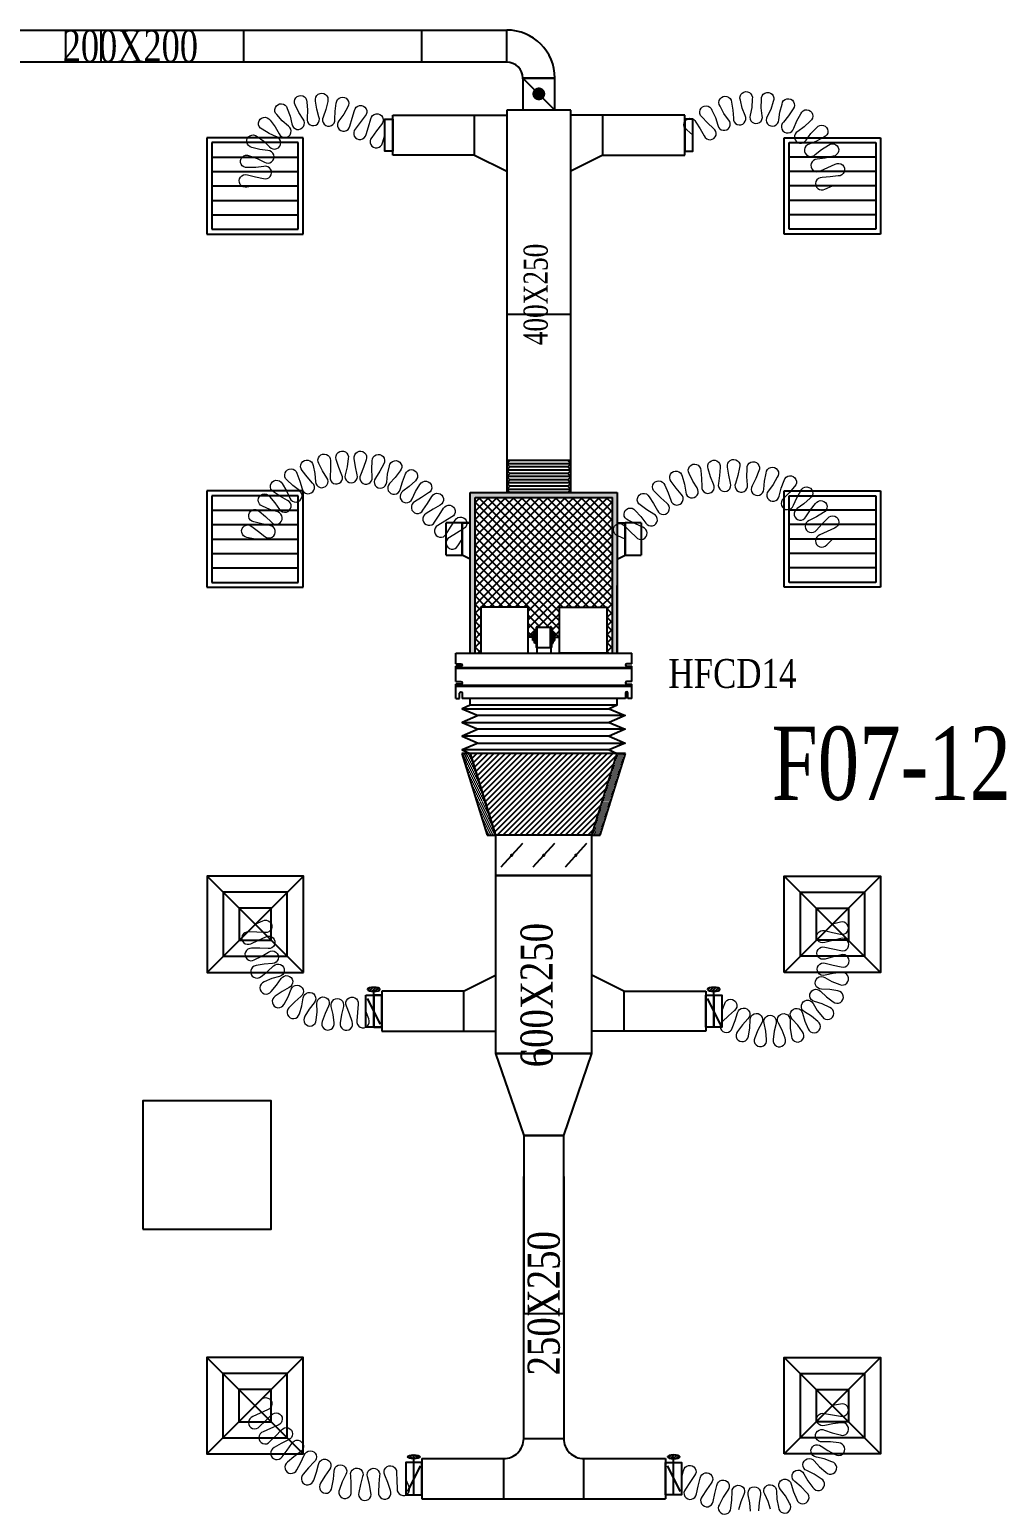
# Model space of a CAD drawing. Header units: metres. Extents: x 352651 to 1421851, y -87441 to -24441.
# Drawn here: x 939876 to 945967, y -66988 to -57785 of the extents above; entities that cross this region are included whole.
import ezdxf
from ezdxf.enums import TextEntityAlignment as Align

# ---------------------------------------------------------------- set-up
doc = ezdxf.new("R2010")
doc.units = ezdxf.units.M
doc.header["$LTSCALE"] = 300
doc.header["$MEASUREMENT"] = 0
for name, color, linetype in [('bat noi mem', 4, 'CONTINUOUS'), ('CUAGIO', 2, 'CONTINUOUS'), ('KT', 1, 'CONTINUOUS'), ('thiet bi', 11, 'CONTINUOUS'), ('vach', 6, 'CONTINUOUS')]:
    doc.layers.add(name, color=color, linetype=linetype)
doc.layers.add('noi mem', color=5, linetype='BATTING', lineweight=0)
doc.styles.add('PHU', font='vntimeh.shx', dxfattribs={"width": 0.8})
doc.styles.add('ROMANS', font='romans.shx', dxfattribs={"width": 0.75, "bigfont": 'romancvn.shx'})
doc.linetypes.add('BATTING', pattern='A,0.0001,-0.1,[134,ltypeshp.shx,S=0.1,R=0,X=-0.1,Y=0],-0.2,[134,ltypeshp.shx,S=0.1,R=180,X=0.1,Y=0],-0.1', length=0.4001)
pattern_1 = [(180, (1498750.941, -4848.227), (-6.25, 12.5), [0, -12.5])]

# ---------------------------------------------------------------- blocks, each defined once
blk = doc.blocks.new('cot1')
at = {"layer": 'vach'}
blk.add_lwpolyline([(-400, -400), (400, -400), (400, 400), (-400, 400)], close=True, dxfattribs=at)
blk = doc.blocks.new('SAD')
at = {"layer": 'CUAGIO', "color": 8}
for p, q in [((-300, -300), (300, 300)), ((300, -300), (-300, 300))]:
    blk.add_line(p, q, dxfattribs=at)
at = {"layer": 'CUAGIO'}
blk.add_lwpolyline([(300, -300), (300, 300), (-300, 300), (-300, -300)], close=True, dxfattribs=at)
at = {"layer": 'CUAGIO', "color": 8}
for points in [[(200, -200), (200, 200), (-200, 200), (-200, -200)], [(100, -100), (100, 100), (-100, 100), (-100, -100)]]:
    blk.add_lwpolyline(points, close=True, dxfattribs=at)
blk = doc.blocks.new('SAG')
at = {"layer": 'CUAGIO'}
for p, q in [((-300, 300), (-300, -300)), ((300, 300), (-300, 300)), ((300, -300), (300, 300)), ((-300, -300), (300, -300))]:
    blk.add_line(p, q, dxfattribs=at)
at = {"layer": 'CUAGIO', "color": 8}
for p, q in [((-270, 270), (-270, -270)), ((270, 270), (-270, 270)), ((-180, -270), (-180, 270)), ((-90, -270), (-90, 270)), ((0, -270), (0, 270)), ((90, -270), (90, 270)), ((180, -270), (180, 270)), ((270, -270), (270, 270)), ((-270, -270), (270, -270))]:
    blk.add_line(p, q, dxfattribs=at)
blk = doc.blocks.new('1-van gio D200')
at = {"layer": 'CUAGIO'}
h = blk.add_hatch(dxfattribs=at)
h.set_pattern_fill('ANSI31', color=256, scale=100, style=0)
edge = h.paths.add_edge_path()
edge.add_ellipse((486127, -58494), major_axis=(-38.1, 0), ratio=0.310482, start_angle=0, end_angle=360, ccw=False)
for p, q in [((486167, -58437.3), (486087.1, -58277.5)), ((486127, -58257.4), (486127, -58494))]:
    blk.add_line(p, q, dxfattribs=at)
at = {"layer": 'CUAGIO', "const_width": 3}
for points in [[(486127, -58457.4), (486177, -58457.4), (486177, -58257.4), (486077, -58257.4), (486077, -58457.4), (486127, -58457.4)], [(486167, -58437.3), (486087.1, -58277.5)], [(486127, -58257.4), (486127, -58494)]]:
    blk.add_lwpolyline(points, dxfattribs=at)
at = {"layer": 'CUAGIO'}
blk.add_lwpolyline([(486177, -58457.4), (486077, -58457.4), (486077, -58257.4), (486177, -58257.4)], close=True, dxfattribs=at)
at = {"layer": 'CUAGIO', "const_width": 5.35}
blk.add_lwpolyline([(486130.7, -58357.4, -1), (486123.3, -58357.4, -1)], format="xyb", close=True, dxfattribs=at)
at = {"layer": 'CUAGIO', "extrusion": (0, 0, -1)}
blk.add_ellipse((486127, -58494), major_axis=(-38.1, 0), ratio=0.310482, start_param=-1.570796, end_param=4.712389, dxfattribs=at)

msp = doc.modelspace()

# ---------------------------------------------------------------- hatches: boundary and pattern name
at = {"layer": 'CUAGIO'}
h = msp.add_hatch(dxfattribs=at)
h.set_pattern_fill('DOTS', color=2, scale=200, style=0)
h.set_pattern_definition([(0, (344545.287, -31132.81), (6.25, 12.5), [0, -12.5])])
h.paths.add_polyline_path([(943510.1, -60700.3), (943510.1, -61670.3), (943540.1, -61670.3), (943540.1, -60670.3), (942624.1, -60670.3), (942624.1, -61670.3), (942654.1, -61670.3), (942654.1, -60700.3)])
at = {"layer": 'CUAGIO', "ltscale": 1.5}
h = msp.add_hatch(dxfattribs=at)
h.set_pattern_fill('ANSI37', color=9, scale=300, style=0)
h.set_pattern_definition([(45, (391960.247, -1069.766), (-26.5165043, 26.5165043), []), (135, (391960.247, -1069.766), (-26.5165043, -26.5165043), [])])
h.paths.add_polyline_path([(942985.3, -61384.3), (942985.3, -61571.7), (943014.7, -61571.7), (943014.7, -61551.5), (943025.3, -61551.5), (943025.3, -61535.7), (943035.2, -61535.7), (943035.2, -61510.8, -1), (943041.7, -61508.7), (943124, -61508.7, -1), (943130.5, -61510.8), (943130.5, -61535.7), (943140.4, -61535.7), (943140.4, -61551.5), (943150.9, -61551.5), (943150.9, -61571.7), (943180.3, -61571.7), (943180.3, -61384.3), (943475.3, -61384.3), (943475.3, -61670.3), (943510.1, -61670.3), (943510.1, -60700.3), (942654.1, -60700.3), (942654.1, -61670.3), (942690.3, -61670.3), (942690.3, -61384.3)])
at = {"layer": 'CUAGIO'}
h = msp.add_hatch(dxfattribs=at)
h.set_pattern_fill('DOTS', color=2, scale=200, angle=180, style=0)
h.set_pattern_definition(pattern_1)
h.paths.add_polyline_path([(942782.1, -62805.3), (942729.8, -62805.3), (942571.8, -62295.3), (942624.1, -62295.3)])
h = msp.add_hatch(dxfattribs=at)
h.set_pattern_fill('ANSI31', color=256, scale=200, style=0)
h.set_pattern_definition([(45, (85841.88, -88621.382), (-17.6776695, 17.6776695), [])])
h.paths.add_polyline_path([(942624.1, -62295.3), (942782.1, -62805.3), (943382.1, -62805.3), (943540.1, -62295.3)])
h = msp.add_hatch(dxfattribs=at)
h.set_pattern_fill('DOTS', color=2, scale=200, angle=180, style=0)
h.set_pattern_definition(pattern_1)
h.paths.add_polyline_path([(943434.5, -62805.3), (943382.1, -62805.3), (943540.1, -62295.3), (943592.5, -62295.3)])

# ---------------------------------------------------------------- linework, layer by layer
at = {"layer": 'bat noi mem'}
for p, q in [((943251.5, -60470.3), (942851.5, -60470.3)), ((942871.5, -60470.3), (942851.5, -60490.3)), ((943251.5, -60490.3), (942851.5, -60490.3)), ((942851.5, -60490.3), (942871.5, -60510.3)), ((942871.5, -60510.3), (942851.5, -60530.3)), ((943251.5, -60530.3), (942851.5, -60530.3)), ((942851.5, -60530.3), (942871.5, -60550.3)), ((942871.5, -60550.3), (942851.5, -60570.3)), ((943231.5, -60510.3), (942871.5, -60510.3)), ((943231.5, -60550.3), (942871.5, -60550.3)), ((943231.5, -60470.3), (943251.5, -60490.3)), ((943251.5, -60490.3), (943231.5, -60510.3)), ((943231.5, -60510.3), (943251.5, -60530.3)), ((943251.5, -60530.3), (943231.5, -60550.3)), ((943231.5, -60550.3), (943251.5, -60570.3)), ((943251.5, -60570.3), (942851.5, -60570.3)), ((942851.5, -60570.3), (942871.5, -60590.3)), ((942871.5, -60590.3), (942851.5, -60610.3)), ((943251.5, -60610.3), (942851.5, -60610.3)), ((942851.5, -60610.3), (942871.5, -60630.3)), ((942871.5, -60630.3), (942851.5, -60650.3)), ((943231.5, -60590.3), (942871.5, -60590.3)), ((943231.5, -60630.3), (942871.5, -60630.3)), ((943251.5, -60570.3), (943231.5, -60590.3)), ((943231.5, -60590.3), (943251.5, -60610.3)), ((943251.5, -60610.3), (943231.5, -60630.3)), ((943231.5, -60630.3), (943251.5, -60650.3)), ((943251.5, -60650.3), (942851.5, -60650.3)), ((942851.5, -60650.3), (942871.5, -60670.3)), ((943231.5, -60670.3), (942871.5, -60670.3)), ((943251.5, -60650.3), (943231.5, -60670.3)), ((942574.1, -62016.7), (943490.1, -62016.7)), ((942574.1, -62102.4), (943490.1, -62102.4)), ((943590.1, -62059.5), (942674.1, -62059.5)), ((943490.1, -62188.1), (942574.1, -62188.1)), ((943590.1, -62145.3), (942674.1, -62145.3)), ((943490.1, -62273.8), (942574.1, -62273.8)), ((943540.1, -62295.3), (942624.1, -62295.3)), ((942674.1, -62231), (943590.1, -62231))]:
    msp.add_line(p, q, dxfattribs=at)
for points in [[(942624.1, -61995.3), (942574.1, -62016.7), (942674.1, -62059.5), (942574.1, -62102.4), (942674.1, -62145.3), (942574.1, -62188.1), (942674.1, -62231), (942574.1, -62273.8), (942624.1, -62295.3)], [(943540.1, -61995.3), (943490.1, -62016.7), (943590.1, -62059.5), (943490.1, -62102.4), (943590.1, -62145.3), (943490.1, -62188.1), (943590.1, -62231), (943490.1, -62273.8), (943540.1, -62295.3)]]:
    msp.add_lwpolyline(points, dxfattribs=at)
at = {"layer": 'CUAGIO'}
for p, q in [((936769.6, -57788.1), (942851.5, -57788.1)), ((940099.6, -57788.1), (940099.6, -57988.1)), ((940321.5, -57788.1), (940321.5, -57988.1)), ((941209.6, -57788.1), (941209.6, -57988.1)), ((942319.6, -57788.1), (942319.6, -57988.1)), ((942851.5, -57988.1), (942851.5, -57788.1)), ((942851.5, -57988.1), (931929.4, -57988.1)), ((943151.5, -58088.1), (942951.5, -58088.1)), ((942951.5, -58088.1), (943151.5, -58287.8)), ((942951.5, -58092.1), (942951.5, -58088.1)), ((942951.5, -58088.1), (943151.5, -58088.1)), ((942951.5, -58092.1), (942951.5, -58287.8)), ((943151.5, -58287.8), (943151.5, -58088.8)), ((942141.5, -58567.7), (942141.5, -58317.7)), ((942141.5, -58317.7), (942851.5, -58317.7)), ((942151.5, -58317.7), (942851.5, -58317.7)), ((942651.5, -58567.7), (942651.5, -58317.7)), ((942651.5, -58567.7), (942651.5, -58317.7)), ((942851.5, -58287.8), (942851.5, -60670.3)), ((943251.5, -58287.8), (942851.5, -58287.8)), ((943151.5, -58287.8), (942951.5, -58287.8)), ((943251.5, -60670.3), (943251.5, -58287.8)), ((943951.4, -58317.7), (943251.5, -58317.7)), ((943961.4, -58317.7), (943251.5, -58317.7)), ((943451.5, -58567.7), (943451.5, -58317.7)), ((943451.5, -58567.7), (943451.5, -58317.7)), ((943961.4, -58567.7), (943961.4, -58317.7)), ((942651.5, -58567.7), (942141.5, -58567.7)), ((942651.5, -58567.7), (942151.5, -58567.7)), ((942651.5, -58567.7), (942851.5, -58667.7)), ((942651.5, -58567.7), (942851.5, -58667.7)), ((943451.5, -58567.7), (943251.5, -58667.7)), ((943451.5, -58567.7), (943251.5, -58667.7)), ((943451.5, -58567.7), (943951.4, -58567.7)), ((943451.5, -58567.7), (943961.4, -58567.7)), ((943251.5, -59560.3), (942851.5, -59560.3)), ((943151.5, -59560.3), (942951.5, -59560.3)), ((942654.1, -61670.3), (942654.1, -60700.3)), ((943510.1, -61670.3), (943510.1, -60700.3)), ((942474.4, -61059.6), (942474.4, -60859.6)), ((942574.1, -60859.6), (942474.4, -60859.6)), ((942574.1, -61059.6), (942574.1, -60859.6)), ((942574.1, -60859.6), (942574.1, -61059.6)), ((943590.1, -60859.6), (943590.1, -61059.6)), ((943590.1, -60859.6), (943590.1, -61059.6)), ((943590.1, -61059.6), (943590.1, -60859.6)), ((943689.8, -60859.6), (943689.8, -61059.6)), ((943590.1, -61059.6), (943689.8, -61059.6)), ((943540.1, -61670.3), (943540.1, -61248.9)), ((942949.1, -62856), (942815.2, -63004.6)), ((943149.1, -62856), (943015.2, -63004.6)), ((943349.1, -62856), (943215.2, -63004.6)), ((943382.1, -63055.3), (942782.1, -63055.3)), ((942582.1, -63777.1), (942782.1, -63677.1)), ((943582.1, -63777.1), (943382.1, -63677.1)), ((942582.1, -63777.1), (942072.1, -63777.1)), ((942072.1, -63777.1), (942072.1, -64027.1)), ((942582.1, -63777.1), (942582.1, -64027.1)), ((943582.1, -63777.1), (944092.1, -63777.1)), ((943582.1, -63777.1), (943582.1, -64027.1)), ((944092.1, -63777.1), (944092.1, -64027.1)), ((942072.1, -64027.1), (942782.1, -64027.1)), ((944092.1, -64027.1), (943382.1, -64027.1)), ((942957.2, -66564.8), (943207.2, -66564.8)), ((942322.2, -66689.8), (942322.2, -66939.8)), ((942832.2, -66689.8), (942832.2, -66939.8)), ((943332.2, -66939.8), (943332.2, -66689.8)), ((943842.2, -66689.8), (943842.2, -66939.8))]:
    msp.add_line(p, q, dxfattribs=at)
at = {"layer": 'CUAGIO', "color": 2}
for p, q in [((942624.1, -61670.3), (942624.1, -60670.3)), ((942624.1, -60670.3), (943540.1, -60670.3)), ((942654.1, -60700.3), (943510.1, -60700.3)), ((943540.1, -60670.3), (943540.1, -61670.3)), ((943592.5, -62295.3), (942571.8, -62295.3)), ((943540.1, -62295.3), (943592.5, -62295.3)), ((942729.8, -62805.3), (942782.1, -62805.3)), ((943366.7, -62805.3), (942797.6, -62805.3)), ((943382.1, -62805.3), (943434.5, -62805.3))]:
    msp.add_line(p, q, dxfattribs=at)
at = {"layer": 'CUAGIO', "ltscale": 1.5}
msp.add_line((942322.2, -66939.8), (943842.2, -66939.8), dxfattribs=at)
at = {"layer": 'CUAGIO'}
for points, const_width in [([(943031.5, -58185.8, 1), (943071.5, -58185.8, 1)], 40), ([(942877.1, -62930.3, -1), (942887.1, -62930.3, -1)], 10), ([(943077.1, -62930.3, -1), (943087.1, -62930.3, -1)], 10), ([(943277.1, -62930.3, -1), (943287.1, -62930.3, -1)], 10)]:
    msp.add_lwpolyline(points, format="xyb", close=True, dxfattribs=dict(at, const_width=const_width))
for points in [[(942141.5, -58542.7), (942091.5, -58542.7), (942091.5, -58342.7), (942141.5, -58342.7)], [(943961.4, -58542.7), (944011.4, -58542.7), (944011.4, -58342.7), (943961.4, -58342.7)], [(942782.1, -63055.3), (943382.1, -63055.3), (943382.1, -62805.3), (942782.1, -62805.3)], [(942072.1, -63802.1), (942022.1, -63802.1), (942022.1, -64002.1), (942072.1, -64002.1)], [(944092.1, -63802.1), (944142.1, -63802.1), (944142.1, -64002.1), (944092.1, -64002.1)], [(943382.1, -64165.3), (942782.1, -64165.3), (942957.1, -64675.3), (943207.1, -64675.3)], [(942957.1, -64675.3), (942957.1, -65785.3), (943207.1, -65785.3), (943207.1, -64675.3)]]:
    msp.add_lwpolyline(points, close=True, dxfattribs=at)
for points in [[(942624.1, -60859.6), (942574.1, -60859.6)], [(942574.1, -60859.6), (942624.1, -60859.6)], [(943540.1, -60859.6), (943590.1, -60859.6)], [(943540.1, -60859.6), (943590.1, -60859.6)], [(943689.8, -60859.6), (943590.1, -60859.6)], [(942474.4, -61059.6), (942574.1, -61059.6)], [(942624.1, -61084.8), (942574.1, -61059.6)], [(943540.1, -61084.8), (943590.1, -61059.6)], [(942571.8, -62295.3), (942729.8, -62805.3)], [(943382.1, -62805.3), (943540.1, -62295.3), (942624.1, -62295.3), (942782.1, -62805.3)], [(943434.5, -62805.3), (943592.5, -62295.3)]]:
    msp.add_lwpolyline(points, dxfattribs=at)
at = {"layer": 'CUAGIO', "color": 2}
msp.add_lwpolyline([(942782.1, -64165.3), (943382.1, -64165.3), (943382.1, -63055.3), (942782.1, -63055.3)], close=True, dxfattribs=at)
at = {"layer": 'CUAGIO'}
for points in [[(942322.2, -66689.8), (942832.2, -66689.8, 0.414214), (942957.2, -66564.8), (942957.2, -64932.6)], [(943207.2, -64932.6), (943207.2, -66564.8, 0.414214), (943332.2, -66689.8), (943842.2, -66689.8)]]:
    msp.add_lwpolyline(points, format="xyb", dxfattribs=at)
for radius in [300, 100]:
    msp.add_arc((942851.5, -58088.1), radius, 0, 90, dxfattribs=at)
at = {"layer": 'noi mem', "linetype": 'ByBlock', "ltscale": 1.5}
for points in [[(941282.1, -58759.6), (941231.8, -58766.2, -1.333333), (941235, -58691.3), (941284.6, -58702.1), (941334, -58713.3, 1.333333), (941337.5, -58638.3), (941287.3, -58644.7), (941235.5, -58645.6, -1.333333), (941247, -58571.5), (941296.1, -58588), (941340.3, -58610.8, 1.333333), (941362.3, -58539.1), (941312.9, -58533.1), (941263.1, -58519.1, -1.333333), (941295.3, -58451.4), (941337.6, -58481.3), (941373.4, -58515.8, 1.333333), (941415.1, -58453.5), (941369.5, -58433.5), (941325.8, -58405.8, -1.333333), (941376.1, -58350.2), (941408.1, -58391), (941432.4, -58434.3, 1.333333), (941490.3, -58386.5), (941452.3, -58354.4), (941418.4, -58315.3, -1.333333), (941482.5, -58276.4), (941501.5, -58324.6), (941512.4, -58373.2, 1.333333), (941581.5, -58344), (941554.4, -58302.3), (941533, -58255.1, -1.333333), (941605.6, -58236.3), (941609.9, -58287.9), (941606.5, -58337.5, 1.333333), (941681, -58329.5), (941667, -58281.7), (941660.2, -58230.4, -1.333333), (941735.1, -58233.2), (941724.4, -58283.9), (941706.9, -58330.4, 1.333333), (941780.6, -58344.1), (941780.9, -58294.3), (941789, -58243.2, -1.333333), (941860, -58267.4), (941835.2, -58312.8), (941805.6, -58353.5, 1.333333), (941873, -58386.4), (941886.8, -58338.1), (941901.8, -58289.6, -1.333333), (941968.6, -58323.7), (941938, -58364.2), (941907.5, -58404.8, 1.333333), (941974.2, -58438.9), (941989.2, -58390.4), (942004.1, -58341.9, -1.333333), (942070.9, -58376), (942040.4, -58416.5), (942009.8, -58457.1, 1.333333), (942076.6, -58491.2), (942091.5, -58442.7)], [(944011.4, -58442.7), (943973.5, -58409.1, -1.333333), (944031.3, -58361.3), (944057.2, -58404.7), (944082.8, -58448.1, 1.333333), (944140.8, -58400.6), (944103.3, -58367), (944068.5, -58329, -1.333333), (944130.8, -58287.3), (944152.7, -58333.9), (944167.7, -58381.3, 1.333333), (944234.8, -58347.7), (944205.9, -58307.3), (944181.6, -58261.9, -1.333333), (944252.4, -58237), (944262, -58287.6), (944264.7, -58337.2, 1.333333), (944338, -58321.5), (944320.1, -58275.1), (944308, -58225, -1.333333), (944382.7, -58218.6), (944379.3, -58270), (944369.6, -58318.7, 1.333333), (944444.6, -58321.7), (944438.7, -58272.4), (944439.5, -58220.9, -1.333333), (944513.4, -58233.2), (944497.4, -58282.2), (944475.8, -58326.9, 1.333333), (944547.7, -58348.5), (944554.3, -58299.3), (944567.9, -58249.5, -1.333333), (944636.4, -58279.9), (944608.7, -58323.4), (944576.7, -58361.3, 1.333333), (944640.9, -58400.1), (944659.6, -58354.1), (944685.1, -58309.3, -1.333333), (944743.9, -58355.8), (944706.2, -58391), (944665.8, -58419.8, 1.333333), (944718.3, -58473.3), (944747.9, -58433.4), (944783.7, -58396.4, -1.333333), (944829.1, -58456.1), (944783.9, -58480.7), (944737.5, -58498.6, 1.333333), (944775.1, -58563.5), (944813.7, -58532.2), (944857.6, -58505.3, -1.333333), (944886.7, -58574.4), (944836.7, -58587), (944787.3, -58593, 1.333333), (944807.8, -58665.2), (944853.1, -58644.2), (944899.6, -58624.4, -1.333333), (944918, -58697.2), (944867.6, -58701.9), (944817.2, -58706.6, 1.333333), (944835.6, -58779.3), (944882.1, -58759.6)], [(941282.1, -60959.6), (941231.8, -60949.7, -1.333333), (941262.5, -60881.3), (941303.4, -60912.3), (941344.2, -60943.4, 1.333333), (941375, -60875), (941324.6, -60865.1), (941274.3, -60852.5, -1.333333), (941308.3, -60785.7), (941348.1, -60819), (941383.9, -60854.9, 1.333333), (941423.5, -60791.2), (941375.4, -60775), (941327.9, -60754.1, -1.333333), (941372.8, -60694), (941406.3, -60733.5), (941435.6, -60775, 1.333333), (941485.4, -60719), (941440.7, -60694.8), (941397.5, -60666.2, -1.333333), (941451.8, -60614.5), (941478.2, -60659.2), (941500, -60705.1, 1.333333), (941558.6, -60658.2), (941518.7, -60626.9), (941480.9, -60591.3, -1.333333), (941543.2, -60549.6), (941561.7, -60598.1), (941575.4, -60647, 1.333333), (941641.1, -60610.8), (941607, -60573.1), (941575.8, -60531.6, -1.333333), (941644.3, -60501.1), (941654.3, -60552), (941659.5, -60602.5, 1.333333), (941730.4, -60577.9), (941703.2, -60535), (941679.5, -60488.9, -1.333333), (941752.2, -60470.4), (941753.4, -60522.3), (941750, -60573, 1.333333), (941824, -60560.7), (941804.4, -60513.8), (941788.9, -60464.4, -1.333333), (941863.6, -60458.5), (941856, -60509.8), (941844.1, -60559.1, 1.333333), (941919.1, -60559.6), (941907.8, -60510.1), (941900.8, -60458.7, -1.333333), (941975.5, -60465.6), (941959.3, -60514.8), (941939.2, -60561.5, 1.333333), (942013, -60574.7), (942010.3, -60523.9), (942012.1, -60472.1, -1.333333), (942084.6, -60491.5), (942060.3, -60537.3), (942032.5, -60579.9, 1.333333), (942103.1, -60605.4), (942109, -60554.9), (942119.6, -60504.2, -1.333333), (942187.7, -60535.6), (942156, -60576.6), (942121.4, -60613.8, 1.333333), (942186.6, -60650.9), (942201, -60602.2), (942220, -60553.9, -1.333333), (942281.8, -60596.4), (942243.6, -60631.5), (942203.3, -60662.4, 1.333333), (942261.2, -60709.9), (942283.6, -60664.3), (942310.5, -60620, -1.333333), (942364.3, -60672.3), (942320.8, -60700.4), (942276.9, -60727.1, 1.333333), (942329.3, -60780.7), (942357, -60737.4), (942384.6, -60694.2, -1.333333), (942437, -60747.8), (942393.2, -60774.4), (942349.3, -60801.1, 1.333333), (942401.7, -60854.7), (942429.4, -60811.5), (942457, -60768.2, -1.333333), (942509.4, -60821.8), (942465.6, -60848.5), (942421.7, -60875.1, 1.333333), (942474.1, -60928.8), (942501.7, -60885.5), (942529.4, -60842.3, -1.333333), (942581.8, -60895.9), (942537.9, -60922.5), (942494.1, -60949.2, 1.333333), (942546.5, -61002.8), (942574.1, -60959.6)], [(943590.1, -60959.6), (943543.6, -60939.2, -1.333333), (943585.4, -60877), (943621.8, -60912.4), (943658.1, -60947.8, 1.333333), (943700.1, -60885.7), (943653.6, -60865.3), (943607.8, -60841.9, -1.333333), (943653.3, -60782.2), (943688, -60820), (943718.8, -60859.8, 1.333333), (943768.8, -60803.9), (943725.9, -60777.7), (943684.5, -60747.3, -1.333333), (943738.8, -60695.7), (943767.1, -60738.6), (943791.1, -60782.7, 1.333333), (943849.4, -60735.6), (943811.3, -60702.8), (943775.2, -60666.2, -1.333333), (943837.1, -60623.9), (943858.2, -60670.8), (943874.8, -60718.2, 1.333333), (943939.9, -60680.9), (943907.5, -60642.6), (943877.7, -60600.7, -1.333333), (943945.6, -60568.7), (943958.9, -60618.4), (943967.8, -60667.8, 1.333333), (944038, -60641.4), (944012.1, -60598.4), (943989.4, -60552.3, -1.333333), (944061.5, -60531.6), (944066.7, -60582.7), (944067.6, -60633, 1.333333), (944141.1, -60618.1), (944122.4, -60571.5), (944107.4, -60522.3, -1.333333), (944181.8, -60513.4), (944178.8, -60564.7), (944171.7, -60614.5, 1.333333), (944246.6, -60611.5), (944235.6, -60562.5), (944228.6, -60511.6, -1.333333), (944303.5, -60514.7), (944292.4, -60564.8), (944277.4, -60612.8, 1.333333), (944351.8, -60621.9), (944348.8, -60571.7), (944350, -60520.3, -1.333333), (944423.5, -60535.3), (944404.4, -60583), (944382, -60628, 1.333333), (944454, -60648.8), (944459, -60598.8), (944468.4, -60548.3, -1.333333), (944538.6, -60574.8), (944512.2, -60618.9), (944482.8, -60659.7, 1.333333), (944550.6, -60691.8), (944563.5, -60643.2), (944580.9, -60594.8, -1.333333), (944645.9, -60632.2), (944612.8, -60671.5), (944577.3, -60707.1, 1.333333), (944639.1, -60749.6), (944659.6, -60703.7), (944684.5, -60658.7, -1.333333), (944742.7, -60706), (944703.7, -60739.5), (944663, -60769, 1.333333), (944717.3, -60820.8), (944744.8, -60778.7), (944776.5, -60738.3, -1.333333), (944826.5, -60794.2), (944782.7, -60821.1), (944737.8, -60843.7, 1.333333), (944783.1, -60903.5), (944817, -60866.4), (944852.8, -60830.3, -1.333333), (944895.7, -60891.8), (944849.6, -60913), (944803.4, -60934.2, 1.333333), (944846.4, -60995.7), (944882.1, -60959.6)], [(941283.5, -63359.6), (941330.3, -63338.2, -1.333333), (941344.7, -63411.8), (941293.3, -63409.7), (941241.9, -63407.5, 1.333333), (941256.3, -63481.1), (941303.1, -63459.8), (941349.9, -63438.4, -1.333333), (941364.3, -63512), (941312.9, -63509.9), (941261, -63509.2, 1.333333), (941277.3, -63582.4), (941324, -63559.7), (941367.1, -63532.9, -1.333333), (941390.6, -63604.1), (941340, -63608.2), (941288.8, -63618, 1.333333), (941319.5, -63686.4), (941360.8, -63654.8), (941397.5, -63619.6, -1.333333), (941435.1, -63684.5), (941386.4, -63698.9), (941338.4, -63719, 1.333333), (941382.6, -63779.7), (941416.5, -63740.2), (941445.1, -63698.3, -1.333333), (941495.3, -63754), (941450.6, -63778.1), (941407.8, -63807.7, 1.333333), (941463.4, -63858), (941488.5, -63812.3), (941507.9, -63765.4, -1.333333), (941568.5, -63809.7), (941529.7, -63842.4), (941493.9, -63880.2, 1.333333), (941558.7, -63917.9), (941573.8, -63868.1), (941583.2, -63818.2, -1.333333), (941651.5, -63849), (941620.3, -63889.1), (941593, -63933.4, 1.333333), (941664.2, -63957), (941668.8, -63905.1), (941667.7, -63854.4, -1.333333), (941740.9, -63870.5), (941718.6, -63916.1), (941701, -63965.1, 1.333333), (941775.5, -63973.5), (941769.3, -63921.8), (941757.8, -63872.4, -1.333333), (941832.8, -63873.1), (941820.4, -63922.3), (941813.2, -63973.9, 1.333333), (941887.9, -63966.8), (941871.2, -63917.5), (941851.8, -63869.8, -1.333333), (941926, -63858.6), (941921.7, -63909.8), (941917.3, -63961, 1.333333), (941991.5, -63949.8), (941972.1, -63902.1)], [(944192.1, -63902.1), (944210.6, -63854.1, -1.333333), (944272.4, -63896.6), (944234.3, -63931), (944196.1, -63965.5, 1.333333), (944258, -64007.9), (944276.4, -63959.9), (944291, -63911.5, -1.333333), (944355.7, -63949.4), (944320.5, -63985.7), (944289.7, -64027.9, 1.333333), (944358.8, -64057.1), (944367.5, -64005.6), (944369, -63955, -1.333333), (944441.3, -63975), (944416.7, -64019.2), (944397.9, -64067.9, 1.333333), (944472.1, -64078.2), (944467.3, -64026.2), (944455.7, -63977, -1.333333), (944530.7, -63977.6), (944518.4, -64026.6), (944512.7, -64078.5, 1.333333), (944587.1, -64069.4), (944569, -64020.4), (944545.1, -63975.8, -1.333333), (944617.7, -63957), (944618.5, -64007.6), (944626.4, -64059.2, 1.333333), (944695.9, -64031.1), (944665.8, -63988.5), (944631.2, -63951.5, -1.333333), (944696.5, -63914.6), (944710.3, -63963.3), (944731.3, -64011.1, 1.333333), (944791.2, -63966.1), (944751.1, -63932.6), (944708.1, -63905.9, -1.333333), (944761.6, -63853.4), (944787.5, -63896.9), (944820.1, -63937.7, 1.333333), (944866.4, -63878.6), (944819, -63856.7), (944770.6, -63842, -1.333333), (944808.8, -63777.4), (944845, -63812.7), (944887, -63843.7, 1.333333), (944916.5, -63774.7), (944865, -63765.8), (944814.5, -63764.1, -1.333333), (944834.7, -63691.8), (944878.8, -63716.6), (944927.4, -63735.7, 1.333333), (944938, -63661.4), (944886, -63666.1), (944836.5, -63677.2, -1.333333), (944837.8, -63602.2), (944886.9, -63615), (944937.1, -63626, 1.333333), (944935.7, -63551), (944885.9, -63563.9), (944836.1, -63576.8, -1.333333), (944834.8, -63501.8), (944885, -63512.8), (944935.2, -63523.9, 1.333333), (944933.8, -63448.9), (944884, -63461.7), (944834.3, -63474.6, -1.333333), (944832.9, -63399.6), (944883.1, -63410.7), (944933.3, -63421.7, 1.333333), (944931.9, -63346.7), (944882.1, -63359.6)], [(941282.1, -66359.6), (941318.4, -66324, -1.333333), (941360.8, -66385.8), (941314.5, -66406.8), (941268.2, -66427.7, 1.333333), (941310.6, -66489.6), (941346.9, -66454), (941383.1, -66418.4, -1.333333), (941425.5, -66480.3), (941379.2, -66501.2), (941333, -66522.2, 1.333333), (941375.4, -66584), (941411.6, -66548.5), (941446.1, -66512, -1.333333), (941490.6, -66572.4), (941445.5, -66594.6), (941401.5, -66621.1, 1.333333), (941450.8, -66677.6), (941483.1, -66637.7), (941511.1, -66596, -1.333333), (941565, -66648.2), (941524.2, -66677.5), (941485.3, -66711, 1.333333), (941543.3, -66758.6), (941568.5, -66713.8), (941589.2, -66668.1, -1.333333), (941651, -66710.6), (941615.6, -66746.2), (941582.8, -66785.8, 1.333333), (941647.9, -66823), (941665.3, -66774.6), (941678.1, -66726.1, -1.333333), (941746.1, -66757.8), (941717.2, -66798.8), (941691.4, -66843.2, 1.333333), (941761.8, -66869.1), (941770.9, -66818.5), (941775.5, -66768.5, -1.333333), (941847.8, -66788.4), (941826.1, -66833.7), (941808.1, -66881.8, 1.333333), (941881.8, -66895.6), (941882.4, -66844.2), (941878.5, -66794.2, -1.333333), (941953.1, -66801.8), (941939.3, -66850), (941929.5, -66900.5, 1.333333), (942004.5, -66901.8), (941996.5, -66851.1), (941984.4, -66802.3, -1.333333), (942059.2, -66797.4), (942053.6, -66847.3), (942052.4, -66898.7, 1.333333), (942126.5, -66887.5), (942110.2, -66838.8), (942091.2, -66791.8, -1.333333), (942164.5, -66776.2), (942166.2, -66826.9), (942168.1, -66877.6, 1.333333), (942241.4, -66861.8), (942222.2, -66814.8)], [(944496.5, -67005.3), (944480.8, -66956.1), (944459.9, -66910.7, -1.333333), (944532.6, -66892.4), (944535.8, -66942.3), (944545.2, -66993, 1.333333), (944615.4, -66966.6), (944588.9, -66922.2), (944558.3, -66882.7, -1.333333), (944624.9, -66848.4), (944639.3, -66896.3), (944660, -66943.6, 1.333333), (944722.3, -66901.9), (944686.5, -66864.7), (944647.7, -66833.1, -1.333333), (944704.9, -66784.6), (944729.8, -66828), (944760.6, -66869.4, 1.333333), (944811.9, -66814.7), (944768.6, -66786.6), (944723.6, -66764.6, -1.333333), (944768.3, -66704.4), (944802.4, -66741), (944841.8, -66774.3, 1.333333), (944879.3, -66709.4), (944830.8, -66691.9), (944782, -66680.7, -1.333333), (944811.9, -66611.9), (944853.4, -66639.8), (944899.3, -66663.4, 1.333333), (944921.2, -66591.6), (944869.9, -66585.5), (944819.9, -66585.7, -1.333333), (944833.4, -66511.9), (944880.1, -66529.7), (944930.2, -66542.2, 1.333333), (944935.2, -66467.4), (944883.9, -66473.1), (944834.2, -66482.9, -1.333333), (944833.1, -66407.9), (944883.1, -66416.3), (944933.3, -66424.6, 1.333333), (944932, -66349.6), (944882.1, -66359.6)], [(943942.2, -66814.8), (943954, -66765.4, -1.333333), (944022.6, -66795.7), (943994.1, -66837.8), (943965.6, -66879.8, 1.333333), (944034.2, -66910.1), (944046.1, -66860.7), (944057.9, -66811.3, -1.333333), (944126.5, -66841.6), (944098, -66883.6), (944069.5, -66925.7, 1.333333), (944138.1, -66956), (944149.9, -66906.5), (944161.5, -66857.2, -1.333333), (944230.3, -66887.1), (944202, -66929.2), (944177.1, -66974.5, 1.333333), (944248.2, -66998.4), (944255.8, -66947.3), (944257.1, -66897.3, -1.333333), (944330.5, -66913), (944311.3, -66959.2), (944297.3, -67008.9, 1.333333)], [(944372, -67016.1), (944367.8, -66964.6), (944357.8, -66915.6, -1.333333), (944432.7, -66914.3), (944424.5, -66963.6), (944422.2, -67015.2, 1.333333)]]:
    msp.add_lwpolyline(points, format="xyb", dxfattribs=at)
at = {"layer": 'thiet bi'}
for p, q in [((943014.7, -61591.9), (943014.7, -61551.5)), ((943025.3, -61551.5), (943014.7, -61551.5)), ((943025.3, -61607.7), (943025.3, -61535.7)), ((943035.2, -61535.7), (943025.3, -61535.7)), ((943035.2, -61508.7), (943035.2, -61634.8)), ((943035.2, -61508.7), (943130.5, -61508.7)), ((943041.7, -61634.8), (943041.7, -61508.7)), ((943124, -61634.8), (943124, -61508.7)), ((943130.5, -61508.7), (943130.5, -61634.8)), ((943130.5, -61535.7), (943140.4, -61535.7)), ((943140.4, -61607.7), (943140.4, -61535.7)), ((943140.4, -61551.5), (943150.9, -61551.5)), ((943150.9, -61591.9), (943150.9, -61551.5)), ((943014.7, -61571.7), (942985.3, -61571.7)), ((943025.3, -61591.9), (943014.7, -61591.9)), ((943035.2, -61607.7), (943025.3, -61607.7)), ((943035.2, -61634.8), (943130.5, -61634.8)), ((943038.4, -61637.1), (943038.4, -61670.3)), ((943127.3, -61637.1), (943127.3, -61670.3)), ((943130.5, -61607.7), (943140.4, -61607.7)), ((943140.4, -61591.9), (943150.9, -61591.9)), ((943150.9, -61571.7), (943180.3, -61571.7)), ((942533.2, -61736.3), (942533.2, -61670.3)), ((943632.2, -61736.3), (943632.2, -61670.3)), ((942533.2, -61847.3), (942533.2, -61752.3)), ((943631.7, -61762), (942533.7, -61762)), ((943631.7, -61767), (942533.7, -61767)), ((943632.2, -61847.3), (943632.2, -61752.3)), ((942533.2, -61952.3), (942533.2, -61863.3)), ((943631.7, -61873), (942533.7, -61873)), ((943631.7, -61878.5), (942533.7, -61878.5)), ((943632.2, -61952.3), (943632.2, -61863.3)), ((943591.6, -61952.3), (942573.8, -61952.3)), ((942624.1, -61995.3), (942624.1, -61952.3)), ((943540.1, -61995.3), (942624.1, -61995.3)), ((943540.1, -61995.3), (943540.1, -61952.3))]:
    msp.add_line(p, q, dxfattribs=at)
for points in [[(942985.3, -61384.3), (942690.3, -61384.3), (942690.3, -61670.3), (942985.3, -61670.3)], [(943180.3, -61384.3), (943475.3, -61384.3), (943475.3, -61670.3), (943180.3, -61670.3)]]:
    msp.add_lwpolyline(points, close=True, dxfattribs=at)
for points in [[(942533.2, -61670.3), (943632.2, -61670.3)], [(942533.2, -61847.3), (942533.2, -61752.3)], [(943632.2, -61847.3), (943632.2, -61752.3)], [(942533.2, -61952.3), (942557.8, -61952.3)], [(943632.2, -61952.3), (943607.6, -61952.3)]]:
    msp.add_lwpolyline(points, dxfattribs=at)
for points in [[(942533.2, -61736.3), (942565.8, -61736.3, -1), (942565.8, -61752.3), (942533.2, -61752.3)], [(943632.2, -61736.3), (943599.6, -61736.3, 1), (943599.6, -61752.3), (943632.2, -61752.3)], [(942533.2, -61847.3), (942565.8, -61847.3, -1), (942565.8, -61863.3), (942533.2, -61863.3)], [(942557.8, -61952.3), (942557.8, -61920.3, -1), (942573.8, -61920.3), (942573.8, -61952.3)], [(943632.2, -61847.3), (943599.6, -61847.3, 1), (943599.6, -61863.3), (943632.2, -61863.3)], [(943607.6, -61952.3), (943607.6, -61920.3, 1), (943591.6, -61920.3), (943591.6, -61952.3)]]:
    msp.add_lwpolyline(points, format="xyb", dxfattribs=at)
for centre, start, end in [((943038.4, -61509.7), 18.04953, 161.95047), ((943127.3, -61509.7), 18.04953, 161.95047), ((943038.4, -61633.7), 198.04953, 341.95047), ((943127.3, -61633.7), 198.04953, 341.95047)]:
    msp.add_arc(centre, 3.41, start, end, dxfattribs=at)

# ---------------------------------------------------------------- block references
at = {"layer": 'CUAGIO'}
for name, p, rotation in [('SAG', (941282.1, -58759.6), 270), ('SAG', (941282.1, -60959.6), 270), ('1-van gio D200', (1428149.2, -122259.5), 180), ('1-van gio D200', (1430269.2, -122259.5), 180), ('1-van gio D200', (1430019.2, -125172.2), 180)]:
    msp.add_blockref(name, p, dxfattribs=dict(at, rotation=rotation))
at = {"layer": 'CUAGIO', "xscale": -1}
for name, p, rotation in [('SAG', (944882.1, -58759.6), 90), ('SAG', (944882.1, -60959.6), 90), ('1-van gio D200', (456145.2, -125172.2), 180)]:
    msp.add_blockref(name, p, dxfattribs=dict(at, rotation=rotation))
at = {"layer": 'CUAGIO'}
for p in [(941283.5, -63359.6), (941282.1, -66359.6)]:
    msp.add_blockref('SAD', p, dxfattribs=at)
at = {"layer": 'CUAGIO', "xscale": -1}
for p in [(944882.1, -63359.6), (944882.1, -66359.6)]:
    msp.add_blockref('SAD', p, dxfattribs=at)
at = {"layer": 'vach'}
msp.add_blockref('cot1', (940982.1, -64859.6), dxfattribs=at)

# ---------------------------------------------------------------- texts
at = {"layer": 'CUAGIO', "color": 2, "style": 'PHU', "width": 0.75}
msp.add_text('200x200', height=200, dxfattribs=at).set_placement((940504.9, -57988.1), align=Align.CENTER)
msp.add_text('400x250', height=150, rotation=90, dxfattribs=at).set_placement((943106.8, -59435.7), align=Align.CENTER)
at = {"layer": 'CUAGIO', "color": 2, "insert": (943860, -61890), "char_height": 180, "width": 795.013, "attachment_point": 7, "style": 'PHU'}
msp.add_mtext('hfcd14', dxfattribs=at)
at = {"layer": 'CUAGIO', "color": 2, "char_height": 200, "attachment_point": 3, "rotation": 90, "style": 'PHU'}
for s, insert, width in [('600x250', (942937.4, -63351.8), 1155.253), ('250x250', (942981.9, -65271.8), 1132.411)]:
    msp.add_mtext(s, dxfattribs=dict(at, insert=insert, width=width))
at = {"layer": 'KT', "ltscale": 1.5, "insert": (944503.2, -62128.7), "char_height": 456.096, "width": 2517.297, "attachment_point": 1, "style": 'ROMANS'}
msp.add_mtext('{\\fTimes New Roman|b0|i0|c0|p18;F07-12}', dxfattribs=at)

doc.saveas('drawing.dxf')
